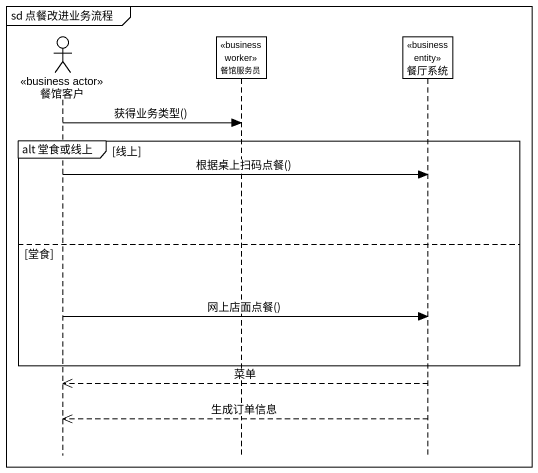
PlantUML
@startuml
mainframe sd 点餐改进业务流程
hide footbox
actor 餐馆客户 <<business actor>>
participant 餐馆服务员 <<business worker>>
participant 餐厅系统 <<business entity>>

餐馆客户 -> 餐馆服务员 : 获得业务类型()
group alt 堂食或线上 [线上]
  餐馆客户 -> 餐厅系统 : 根据桌上扫码点餐()
else 堂食
  餐馆客户 -> 餐厅系统 : 网上店面点餐()
end
餐厅系统 -->> 餐馆客户 : 菜单
餐厅系统 -->> 餐馆客户 : 生成订单信息
@enduml
